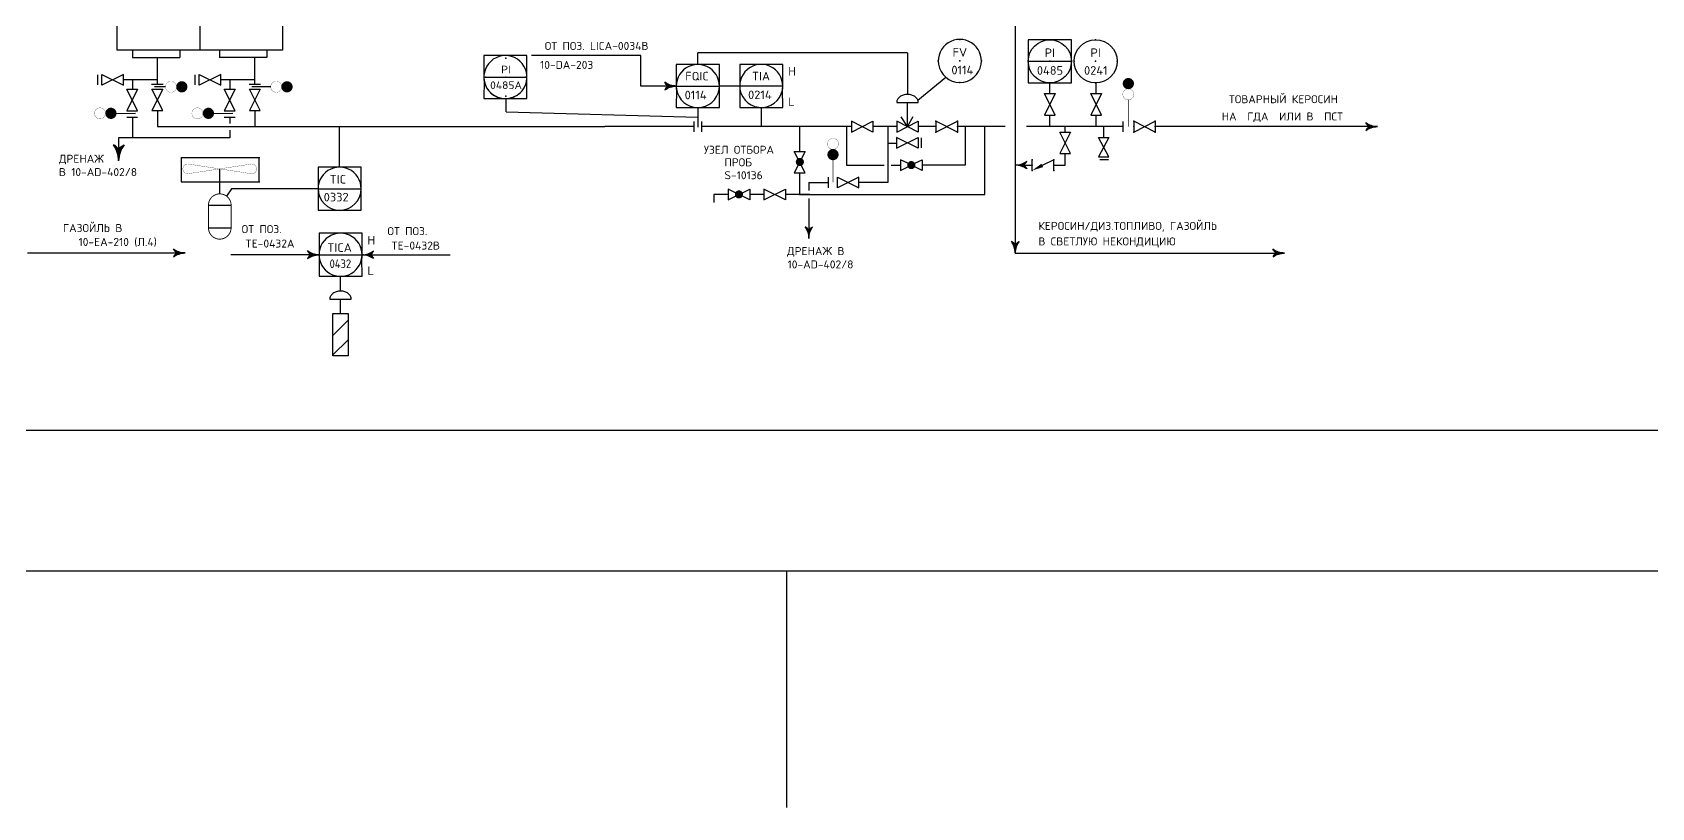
# Model space of a CAD drawing. Extents: x 78 to 490, y 181 to 404.
# Drawn here: x 342.55 to 368.85, y 181.98 to 194.58 of the extents above; entities that cross this region are included whole.
import ezdxf
from ezdxf.enums import TextEntityAlignment as Align

# ---------------------------------------------------------------- set-up
doc = ezdxf.new("R2010")
doc.units = 0
for name, pattern in [('DASH', [0.15625, 0.09375, -0.0625]), ('DASHED', [0.1875, 0.125, -0.0625]), ('SDASH', [0.09375, 0.046875, -0.046875])]:
    doc.linetypes.add(name, pattern=pattern)
doc.layers.get('0').update_dxf_attribs({"linetype": 'CONTINUOUS'})
for name, color, linetype in [('IN-ATTRIBS', 7, 'CONTINUOUS'), ('IN-INST-TAP', 7, 'CONTINUOUS'), ('IN-INSTRUMENT', 7, 'SDASH'), ('IN-MAJ-PROC', 7, 'CONTINUOUS'), ('IN-MIN-PROC', 7, 'CONTINUOUS'), ('IN-PNEUMATIC', 7, 'CONTINUOUS')]:
    doc.layers.add(name, color=color, linetype=linetype)
doc.styles.add('ATTRIBS', font='SIMPLEX', dxfattribs={"width": 0.8, "height": 0.125})
doc.styles.add('NARROW', font='simplex', dxfattribs={"width": 0.75, "height": 0.1})
doc.styles.add('S1', font='simplex.shx')
doc.styles.add('SIMPLEX', font='SIMPLEX.shx')

# ---------------------------------------------------------------- blocks, each defined once
blk = doc.blocks.new('PE2')
for points in [[(0, 0, 0.150368), (0.188, 0.062, 0.150368)], [(0.125, 0, 0.206864), (0.188, 0.062, 0.206864)], [(0.125, 0, -0.206864), (0.188, -0.062, -0.206864)]]:
    blk.add_lwpolyline(points, format="xyb")
blk.add_arc((-0.008, -0.336), 0.336, 54.4623, 88.6678)
for points in [[(0, 0), (0.125, 0), (0.04, 0.003), (0.141, 0.008)], [(0, 0), (0.125, 0), (0.04, -0.003), (0.141, -0.008)], [(0.04, 0.003), (0.141, 0.008), (0.079, 0.011), (0.156, 0.019)], [(0.079, 0.011), (0.156, 0.019), (0.117, 0.024), (0.169, 0.031)], [(0.117, 0.024), (0.169, 0.031), (0.154, 0.041), (0.179, 0.046)], [(0.154, 0.041), (0.179, 0.046), (0.188, 0.062)], [(0.04, -0.003), (0.141, -0.008), (0.079, -0.011), (0.156, -0.019)], [(0.079, -0.011), (0.156, -0.019), (0.117, -0.024), (0.169, -0.031)], [(0.117, -0.024), (0.169, -0.031), (0.154, -0.041), (0.179, -0.046)], [(0.154, -0.041), (0.179, -0.046), (0.188, -0.062)]]:
    blk.add_solid(points)
blk = doc.blocks.new('BUBTEXT')
at = {"layer": 'IN-ATTRIBS'}
for p in [(0, 0.25), (-0.25, 0), (0, 0), (0.25, 0), (0, -0.25)]:
    blk.add_point(p, dxfattribs=at)
at = {"layer": 'IN-ATTRIBS', "flags": 1}
for tag, style, width, p in [('IDNUM', 'ATTRIBS', 0.8, (0.009, 0.584)), ('DWGNO', 'ATTRIBS', 0.8, (0.003, 0.447)), ('FILENO', 'ATTRIBS', 0.8, (-0.003, 0.311)), ('LOC', 'ATTRIBS', 0.8, (-0.08, -0.422)), ('SIG', 'ATTRIBS', 0.8, (-0.087, -0.563)), ('INSTALL', 'ATTRIBS', 0.8, (-0.087, -0.699)), ('SERV', 'ATTRIBS', 0.8, (-0.083, -0.838)), ('DATE', 'ATTRIBS', 0.8, (-0.088, -0.969)), ('DES', 'NARROW', 0.75, (-0.087, -1.102)), ('CSYS', 'NARROW', 0.75, (-0.087, -1.243))]:
    blk.add_attdef(tag, text='', height=0.1, dxfattribs=dict(at, style=style, width=width)).set_placement(p, align=Align.CENTER)
at = {"layer": 'IN-ATTRIBS', "style": 'ATTRIBS', "flags": 1}
blk.add_attdef('SYSCDI', text='', height=0.1, dxfattribs=at).set_placement((-0.312, 0.312), align=Align.RIGHT)
at = {"layer": 'IN-ATTRIBS', "style": 'ATTRIBS'}
blk.add_attdef('SYSCDV', text='', height=0.1, dxfattribs=at).set_placement((-0.312, 0.141), align=Align.RIGHT)
at = {"layer": 'IN-ATTRIBS', "style": 'S1'}
for tag, p in [('A1', (0.323, 0.115)), ('XT', (0.324, 0.257)), ('A2', (0.323, -0.035)), ('A3', (0.323, -0.185)), ('RES', (0.323, -0.342))]:
    blk.add_attdef(tag, p, '', height=0.1, dxfattribs=at)
for tag, p in [('INSTTYPE', (0, 0.05)), ('TAGNUM', (0.002, -0.156)), ('MD', (0.402, -0.565)), ('SZ', (0.402, -0.696))]:
    blk.add_attdef(tag, text='', height=0.1, dxfattribs=at).set_placement(p, align=Align.CENTER)
blk = doc.blocks.new('VALVTEXT')
at = {"layer": 'IN-ATTRIBS'}
for p in [(0, 0.0625), (0, 0), (0.25, 0.0625), (0.25, 0), (0, -0.0625), (0.25, -0.0625)]:
    blk.add_point(p, dxfattribs=at)
at = {"layer": 'IN-ATTRIBS', "style": 'S1', "flags": 1}
for tag, p in [('IDNUM', (0.125, 0.5625)), ('DWGNO', (0.125, 0.4375)), ('FILENO', (0.125, 0.3125))]:
    blk.add_attdef(tag, text='', height=0.1, dxfattribs=at).set_placement(p, align=Align.CENTER)
at = {"layer": 'IN-ATTRIBS', "style": 'S1'}
for tag, p in [('MODE', (0.125, 0.078125)), ('SIZE', (0.125, -0.1875))]:
    blk.add_attdef(tag, text='', height=0.1, dxfattribs=at).set_placement(p, align=Align.CENTER)

msp = doc.modelspace()

# ---------------------------------------------------------------- hatches: boundary and pattern name
at = {"linetype": 'Continuous'}
h = msp.add_hatch(dxfattribs=at)
h.set_pattern_fill('ANSI31', color=2, scale=0.0001, style=0)
h.set_pattern_definition([(45, (22.959141257, 140.709121877), (-8.83883476483e-06, 8.83883476483e-06), [])])
edge = h.paths.add_edge_path()
edge.add_arc((343.827, 193.264), 0.0892, 270.0451, 450.0451)
edge.add_arc((343.827, 193.264), 0.0892, 90.0451, 270.0451)
h = msp.add_hatch(dxfattribs=at)
h.set_pattern_fill('ANSI31', color=2, scale=0.0001, style=0)
h.set_pattern_definition([(45, (24.541740752, 140.709121877), (-8.83883476483e-06, 8.83883476483e-06), [])])
edge = h.paths.add_edge_path()
edge.add_arc((345.41, 193.264), 0.0892, 270.0451, 450.0451)
edge.add_arc((345.41, 193.264), 0.0892, 90.0451, 270.0451)
h = msp.add_hatch()
h.set_pattern_fill('_U', scale=0.5, angle=45, style=0, pattern_type=0)
h.set_pattern_definition([(45, (1.22216, -8.3827), (-0.3535534, 0.3535534), [])])
h.paths.add_polyline_path([(347.681, 190.012), (347.433, 190.012), (347.433, 189.32), (347.681, 189.32)])
h = msp.add_hatch()
h.set_pattern_fill('ANSI31', style=0)
h.set_pattern_definition([(45, (1.222, -8.3827), (-2.245064, 2.245064), [])])
h.paths.add_polyline_path([(347.433, 190.012), (347.681, 190.012), (347.681, 189.32), (347.433, 189.32)])

# ---------------------------------------------------------------- linework, layer by layer
at = {"color": 5, "linetype": 'Continuous'}
for p, q in [((358.517, 196.847), (358.517, 193.524)), ((344.107, 193.808), (344.03, 193.808)), ((344.575, 193.808), (344.107, 193.808)), ((344.175, 193.808), (344.175, 193.656)), ((345.689, 193.808), (345.612, 193.808)), ((346.158, 193.808), (345.689, 193.808)), ((345.758, 193.808), (345.758, 193.656)), ((358.517, 193.524), (358.517, 191.118)), ((344.175, 193.201), (344.175, 192.864)), ((345.758, 193.201), (345.758, 193.101)), ((343.95, 192.864), (343.95, 192.634)), ((345.758, 192.864), (343.95, 192.864)), ((345.758, 192.993), (345.758, 192.864)), ((355.776, 193.048), (355.776, 192.423)), ((356.448, 193.048), (356.448, 192.14)), ((357.704, 193.048), (357.704, 192.423)), ((359.329, 192.96), (359.329, 193.048)), ((359.954, 192.873), (359.954, 193.048)), ((359.329, 192.423), (359.329, 192.61)), ((355.776, 192.423), (356.389, 192.423)), ((356.501, 192.423), (356.654, 192.423)), ((357.704, 192.423), (357.004, 192.423)), ((358.642, 192.423), (358.792, 192.423)), ((359.142, 192.423), (359.329, 192.423)), ((355.164, 192.14), (355.476, 192.14)), ((355.164, 192.14), (355.164, 192.01)), ((356.448, 192.14), (355.979, 192.14)), ((355.164, 191.881), (355.164, 191.232)), ((358.517, 190.993), (362.892, 190.993))]:
    msp.add_line(p, q, dxfattribs=at)
at = {"color": 6}
for p, q in [((343.926, 194.292), (343.926, 194.721)), ((345.27, 194.721), (345.27, 194.292)), ((346.614, 194.721), (346.614, 194.292)), ((346.614, 194.292), (343.926, 194.292)), ((344.966, 192.544), (344.966, 192.148)), ((346.232, 192.544), (346.232, 192.148)), ((344.966, 192.148), (346.248, 192.148)), ((345.411, 191.771), (345.779, 191.771)), ((345.411, 191.403), (345.779, 191.403)), ((79.948, 185.824), (463.566, 185.824))]:
    msp.add_line(p, q, dxfattribs=at)
at = {"color": 3, "linetype": 'Continuous'}
for p, q in [((344.178, 194.292), (344.178, 194.17)), ((344.178, 194.17), (344.947, 194.17)), ((344.581, 193.74), (344.581, 194.17)), ((344.947, 194.292), (344.947, 194.17)), ((345.593, 194.292), (345.593, 194.17)), ((346.362, 194.17), (345.593, 194.17)), ((346.164, 193.74), (346.164, 194.17)), ((346.362, 194.292), (346.362, 194.17)), ((344.581, 193.308), (344.581, 193.048)), ((346.163, 193.308), (346.163, 193.048)), ((344.581, 193.048), (351.85, 193.048)), ((353.297, 193.048), (351.85, 193.048)), ((355.856, 193.048), (353.422, 193.048)), ((356.592, 193.048), (356.206, 193.048)), ((357.229, 193.048), (356.942, 193.048)), ((358.354, 193.048), (357.579, 193.048)), ((360.267, 193.048), (358.701, 193.048)), ((364.4, 193.048), (360.792, 193.048)), ((342.472, 190.994), (345.031, 190.994))]:
    msp.add_line(p, q, dxfattribs=at)
at = {"color": 7}
for p, q in [((352.434, 194.204), (350.661, 194.204)), ((352.434, 193.708), (352.434, 194.204)), ((349.885, 193.853), (350.585, 193.853)), ((350.247, 193.291), (353.361, 193.2)), ((356.767, 193.048), (356.666, 193.206)), ((356.767, 193.048), (356.857, 193.212)), ((358.021, 191.946), (358.021, 193.048)), ((355.015, 192.295), (355.015, 191.946)), ((345.788, 192.039), (345.702, 191.92)), ((353.622, 191.946), (353.622, 191.812)), ((355.015, 191.946), (358.021, 191.946)), ((347.557, 190.374), (347.557, 190.615)), ((347.557, 190.012), (347.557, 190.242))]:
    msp.add_line(p, q, dxfattribs=at)
at = {"linetype": 'Continuous'}
for p, q in [((353.361, 194.058), (353.361, 194.246)), ((358.729, 194.11), (359.429, 194.11)), ((353.011, 193.708), (352.434, 193.708)), ((353.011, 193.708), (353.711, 193.708)), ((353.711, 193.71), (354.741, 193.71)), ((353.361, 193.358), (353.361, 193.042)), ((347.533, 193.048), (347.533, 192.389)), ((347.192, 192.039), (345.788, 192.039)), ((347.192, 192.039), (347.892, 192.039)), ((355.483, 192.14), (355.471, 192.14)), ((347.208, 190.965), (345.774, 190.965)), ((347.207, 190.965), (347.907, 190.965)), ((347.906, 190.965), (349.34, 190.965))]:
    msp.add_line(p, q, dxfattribs=at)
at = {"color": 2}
for p, q in [((343.606, 193.891), (343.606, 193.729)), ((345.189, 193.891), (345.189, 193.729)), ((344.261, 193.656), (344.086, 193.306)), ((344.261, 193.306), (344.086, 193.656)), ((344.086, 193.656), (344.261, 193.656)), ((344.488, 193.74), (344.675, 193.74)), ((344.714, 193.696), (344.532, 193.696)), ((345.669, 193.656), (345.844, 193.656)), ((345.844, 193.306), (345.669, 193.656)), ((345.844, 193.656), (345.669, 193.306)), ((346.07, 193.74), (346.258, 193.74)), ((346.422, 193.696), (346.115, 193.696)), ((356.592, 193.441), (356.942, 193.441)), ((356.767, 193.048), (356.767, 193.441)), ((343.887, 193.264), (344.224, 193.265)), ((344.086, 193.306), (344.261, 193.306)), ((344.086, 193.201), (344.261, 193.201)), ((345.47, 193.264), (345.807, 193.265)), ((345.669, 193.306), (345.844, 193.306)), ((345.669, 193.201), (345.844, 193.201)), ((356.59, 192.872), (356.59, 192.697)), ((356.94, 192.697), (356.59, 192.872)), ((356.59, 192.697), (356.94, 192.872)), ((356.94, 192.872), (356.94, 192.697)), ((356.994, 192.701), (356.994, 192.868)), ((360.038, 192.558), (359.87, 192.873)), ((360.038, 192.873), (359.87, 192.558)), ((359.87, 192.873), (360.038, 192.873)), ((356.448, 192.782), (356.59, 192.782)), ((359.87, 192.558), (360.038, 192.558)), ((358.792, 192.335), (358.792, 192.51)), ((359.894, 192.515), (360.034, 192.515)), ((355.483, 192.052), (355.483, 192.227)), ((347.382, 190.242), (347.732, 190.242))]:
    msp.add_line(p, q, dxfattribs=at)
at = {"color": 3}
for p, q in [((355.015, 193.048), (355.015, 192.645)), ((319.879, 188.115), (364.168, 188.115)), ((364.168, 188.115), (399.352, 188.115))]:
    msp.add_line(p, q, dxfattribs=at)
at = {"color": 7, "linetype": 'Continuous'}
for p, q in [((353.853, 191.946), (353.622, 191.946)), ((354.434, 191.946), (354.203, 191.946)), ((355.181, 191.946), (354.784, 191.946))]:
    msp.add_line(p, q, dxfattribs=at)
msp.add_lwpolyline([(358.729, 194.46), (358.729, 193.76), (359.429, 193.76), (359.429, 194.46)], close=True)
for points in [[(350.585, 193.799), (350.585, 194.203), (349.885, 194.203), (349.885, 193.799)], [(353.711, 193.654), (353.711, 194.058), (353.011, 194.058), (353.011, 193.654)], [(354.741, 193.656), (354.741, 194.06), (354.041, 194.06), (354.041, 193.656)], [(349.89, 193.799), (349.885, 193.503), (350.585, 193.503), (350.585, 193.853)], [(353.016, 193.654), (353.011, 193.358), (353.711, 193.358), (353.711, 193.708)], [(354.041, 193.656), (354.041, 193.36), (354.741, 193.36), (354.737, 193.656)], [(347.892, 191.986), (347.892, 192.389), (347.192, 192.389), (347.192, 191.986)], [(347.192, 191.986), (347.192, 191.689), (347.892, 191.689), (347.892, 192.039)], [(347.907, 190.911), (347.907, 191.315), (347.207, 191.315), (347.207, 190.911)], [(347.207, 190.911), (347.207, 190.615), (347.907, 190.615), (347.903, 190.911)]]:
    msp.add_lwpolyline(points)
at = {"color": 2}
for points in [[(344.03, 193.895), (343.68, 193.72), (343.68, 193.895), (344.03, 193.72)], [(345.612, 193.895), (345.262, 193.72), (345.262, 193.895), (345.612, 193.72)], [(344.668, 193.308), (344.493, 193.658), (344.668, 193.658), (344.493, 193.308)], [(346.251, 193.308), (346.076, 193.658), (346.251, 193.658), (346.076, 193.308)], [(359.167, 193.235), (358.992, 193.585), (359.167, 193.585), (358.992, 193.235)], [(359.918, 193.235), (359.743, 193.585), (359.918, 193.585), (359.743, 193.235)], [(355.856, 192.96), (356.206, 193.135), (356.206, 192.96), (355.856, 193.135)], [(356.592, 192.96), (356.942, 193.135), (356.942, 192.96), (356.592, 193.135)], [(357.229, 192.96), (357.579, 193.135), (357.579, 192.96), (357.229, 193.135)], [(360.442, 192.96), (360.792, 193.135), (360.792, 192.96), (360.442, 193.135)], [(359.417, 192.61), (359.242, 192.96), (359.417, 192.96), (359.242, 192.61)], [(355.102, 192.295), (354.927, 192.645), (355.102, 192.645), (354.927, 192.295)], [(353.853, 191.858), (354.203, 192.033), (354.203, 191.858), (353.853, 192.033)], [(354.434, 191.858), (354.784, 192.033), (354.784, 191.858), (354.434, 192.033)], [(355.629, 192.227), (355.979, 192.052), (355.979, 192.227), (355.629, 192.052)]]:
    msp.add_lwpolyline(points, close=True, dxfattribs=at)
for points, const_width in [([(344.803, 193.606, -1), (344.803, 193.785, -1)], 0.0035), ([(344.978, 193.65, -1), (344.978, 193.741, -1)], 0.091), ([(346.512, 193.606, -1), (346.512, 193.785, -1)], 0.0035), ([(346.687, 193.65, -1), (346.687, 193.741, -1)], 0.091), ([(360.309, 193.748, 1), (360.4, 193.748, 1)], 0.091), ([(360.265, 193.573, 1), (360.444, 193.573, 1)], 0.0035), ([(343.649, 193.175, 1), (343.649, 193.354, 1)], 0.0035), ([(343.827, 193.175, 1), (343.827, 193.354, 1)], 0.0035), ([(345.232, 193.175, 1), (345.232, 193.354, 1)], 0.0035), ([(345.41, 193.175, 1), (345.41, 193.354, 1)], 0.0035), ([(355.646, 192.768, 1), (355.467, 192.768, 1)], 0.0035), ([(355.646, 192.768, 1), (355.467, 192.768, 1)], 0.0035), ([(355.646, 192.768, 1), (355.467, 192.768, 1)], 0.0035), ([(355.646, 192.768, 1), (355.467, 192.768, 1)], 0.0035), ([(355.602, 192.593, 1), (355.511, 192.593, 1)], 0.091), ([(355.602, 192.593, 1), (355.511, 192.593, 1)], 0.091), ([(355.602, 192.593, 1), (355.511, 192.593, 1)], 0.091), ([(355.602, 192.593, 1), (355.511, 192.593, 1)], 0.091), ([(354.985, 192.475, 1), (355.051, 192.475, 1)], 0.0656), ([(356.796, 192.423, 1), (356.862, 192.423, 1)], 0.0656), ([(353.995, 191.946, 1), (354.061, 191.946, 1)], 0.0656)]:
    msp.add_lwpolyline(points, format="xyb", close=True, dxfattribs=dict(at, const_width=const_width))
for points in [[(356.942, 193.441, 0.126822), (356.929, 193.489, 0.10607), (356.891, 193.534, 0.085783), (356.836, 193.562, 0.075445), (356.767, 193.573, 0.075445), (356.698, 193.562, 0.085783), (356.643, 193.534, 0.10607), (356.604, 193.489, 0.126822), (356.592, 193.441)], [(347.732, 190.242, 0.126822), (347.72, 190.29, 0.10607), (347.681, 190.335, 0.085783), (347.626, 190.363, 0.075445), (347.557, 190.374, 0.075445), (347.488, 190.363, 0.085783), (347.433, 190.335, 0.10607), (347.394, 190.29, 0.126822), (347.382, 190.242)]]:
    msp.add_lwpolyline(points, format="xyb", dxfattribs=at)
for points, const_width in [([(360.354, 193.485), (360.354, 193.048)], 0.007), ([(353.297, 193.135), (353.297, 192.96)], 0.021), ([(353.422, 193.135), (353.422, 192.96)], 0.021), ([(360.267, 193.135), (360.267, 192.96)], 0.021), ([(355.556, 192.506), (355.556, 192.14)], 0.007)]:
    msp.add_lwpolyline(points, dxfattribs=dict(at, const_width=const_width))
at = {"color": 5, "linetype": 'Continuous'}
for points in [[(343.95, 192.49, 0.150368), (343.867, 192.754)], [(343.953, 192.665, 0.206864), (343.867, 192.754)], [(343.953, 192.665, -0.206864), (344.042, 192.751)]]:
    msp.add_lwpolyline(points, format="xyb", dxfattribs=at)
at = {"color": 6, "const_width": 0.021}
for points in [[(346.248, 192.544), (344.966, 192.544)], [(345.595, 192.362), (345.595, 191.993)], [(345.595, 192.165), (345.595, 191.955)]]:
    msp.add_lwpolyline(points, dxfattribs=at)
at = {"color": 6}
for points, const_width in [([(346.114, 192.282, 1), (346.114, 192.441), (345.075, 192.282, -1), (345.075, 192.441)], 0.004), ([(345.411, 191.403), (345.411, 191.771, -1), (345.779, 191.771), (345.779, 191.403, -1)], 0.0147)]:
    msp.add_lwpolyline(points, format="xyb", close=True, dxfattribs=dict(at, const_width=const_width))
at = {"color": 2}
for points in [[(356.771, 192.452), (356.654, 192.51), (356.654, 192.335), (356.771, 192.393)], [(356.888, 192.452), (357.004, 192.51), (357.004, 192.335), (356.888, 192.393)], [(359.142, 192.335), (359.142, 192.51), (358.957, 192.418)]]:
    msp.add_lwpolyline(points, dxfattribs=at)
at = {"color": 7}
msp.add_lwpolyline([(347.433, 190.012), (347.681, 190.012), (347.681, 189.32), (347.433, 189.32)], close=True, dxfattribs=at)
for centre in [(359.079, 194.11), (359.823, 194.11)]:
    msp.add_circle(centre, 0.35)
for centre, radius, start, end in [((357.617, 194.116), 0.35, 351.1529, 188.8471), ((350.235, 193.853), 0.35, 348.0497, 192.1955), ((353.361, 193.708), 0.35, 351.1529, 188.8471), ((354.391, 193.71), 0.35, 351.1529, 188.8471), ((357.617, 194.116), 0.35, 188.8471, 351.1529), ((350.235, 193.853), 0.35, 188.8471, 351.1529), ((350.235, 193.853), 0.35, 225.0975, 315.0208), ((353.361, 193.708), 0.35, 188.8471, 351.1529), ((354.391, 193.71), 0.35, 188.8471, 0), ((347.542, 192.039), 0.35, 351.1529, 188.8471), ((347.542, 192.039), 0.35, 180, 0), ((347.557, 190.965), 0.35, 351.1529, 188.8471), ((347.557, 190.964), 0.349, 179.9086, 0.0914)]:
    msp.add_arc(centre, radius, start, end)
at = {"color": 5, "linetype": 'Continuous'}
msp.add_arc((344.42, 192.472), 0.47, 143.5082, 177.7137, dxfattribs=at)
at = {"color": 2}
for p in [(358.792, 192.51), (358.792, 192.423), (358.792, 192.335), (359.142, 192.51), (359.142, 192.423), (359.142, 192.335)]:
    msp.add_point(p, dxfattribs=at)
at = {"color": 5, "linetype": 'Continuous'}
for points in [[(343.896, 192.706), (343.889, 192.743), (343.867, 192.754)], [(343.919, 192.655), (343.91, 192.728), (343.896, 192.706), (343.889, 192.743)], [(343.936, 192.602), (343.927, 192.709), (343.919, 192.655), (343.91, 192.728)], [(343.946, 192.546), (343.942, 192.688), (343.936, 192.602), (343.927, 192.709)], [(343.95, 192.49), (343.953, 192.665), (343.946, 192.546), (343.942, 192.688)], [(343.95, 192.49), (343.953, 192.665), (343.955, 192.546), (343.964, 192.688)], [(343.955, 192.546), (343.964, 192.688), (343.968, 192.601), (343.98, 192.708)], [(343.968, 192.601), (343.98, 192.708), (343.986, 192.654), (343.998, 192.726)], [(343.986, 192.654), (343.998, 192.726), (344.011, 192.704), (344.019, 192.741)], [(344.011, 192.704), (344.019, 192.741), (344.042, 192.751)]]:
    msp.add_solid(points, dxfattribs=at)
at = {"color": 2}
msp.add_solid([(358.972, 192.391), (358.792, 192.335), (358.942, 192.445)], dxfattribs=at)
at = {"layer": 'IN-INST-TAP'}
for p, q in [((356.935, 193.477), (357.389, 193.851)), ((359.079, 193.585), (359.079, 193.76)), ((359.83, 193.585), (359.83, 193.76)), ((354.391, 193.36), (354.391, 193.048))]:
    msp.add_line(p, q, dxfattribs=at)
at = {"layer": 'IN-MIN-PROC'}
for p, q in [((356.767, 194.247), (353.361, 194.246)), ((350.247, 193.291), (350.247, 193.503))]:
    msp.add_line(p, q, dxfattribs=at)
at = {"layer": 'IN-MIN-PROC', "color": 3}
for p, q in [((359.079, 193.048), (359.079, 193.235)), ((359.83, 193.048), (359.83, 193.235))]:
    msp.add_line(p, q, dxfattribs=at)
at = {"layer": 'IN-MIN-PROC', "color": 4, "linetype": 'Continuous'}
msp.add_line((354.801, 185.824), (354.801, 181.976), dxfattribs=at)
at = {"layer": 'IN-PNEUMATIC'}
msp.add_line((356.767, 194.247), (356.767, 193.573), dxfattribs=at)

# ---------------------------------------------------------------- block references
at = {"color": 2, "xscale": 1.4, "yscale": 1.4, "zscale": 1.4}
msp.add_blockref('VALVTEXT', (360.442, 193.048), dxfattribs=at)
at = {"color": 3, "linetype": 'Continuous', "xscale": -1}
for p in [(364.4, 193.048), (345.031, 190.994)]:
    msp.add_blockref('PE2', p, dxfattribs=at)
at = {"color": 5, "linetype": 'Continuous'}
msp.add_blockref('PE2', (358.517, 192.423), dxfattribs=at)
at = {"color": 5, "linetype": 'Continuous', "xscale": -1, "rotation": 270}
msp.add_blockref('PE2', (355.164, 191.232), dxfattribs=at)
at = {"color": 5, "linetype": 'Continuous', "rotation": 90}
msp.add_blockref('PE2', (358.517, 190.993), dxfattribs=at)
at = {"layer": 'IN-INSTRUMENT'}
ref = msp.add_blockref('BUBTEXT', (357.617, 194.116), dxfattribs=dict(at, xscale=1.4, yscale=1.4, zscale=1.4))
ref.add_attrib('INSTTYPE', 'FV', dxfattribs={"layer": 'IN-ATTRIBS', "height": 0.14, "style": 'S1'}).set_placement((357.617, 194.186), align=Align.CENTER)
ref.add_attrib('TAGNUM', '0114 ', dxfattribs={"layer": 'IN-ATTRIBS', "height": 0.14, "style": 'S1'}).set_placement((357.704, 193.898), align=Align.CENTER)
at = {"layer": 'IN-INSTRUMENT', "linetype": 'DASHED', "xscale": 1.4, "yscale": 1.4, "zscale": 1.4}
msp.add_blockref('BUBTEXT', (359.079, 194.11), dxfattribs=at).add_auto_attribs({'INSTTYPE': 'PI', 'TAGNUM': '0485'})
at = {"layer": 'IN-INSTRUMENT', "zscale": 1.4}
for p, xscale, yscale, values in [((359.823, 194.11), 1.4, 1.4, {'INSTTYPE': 'PI', 'TAGNUM': '0241'}), ((350.243, 193.853), 1.3, 1.24, {'INSTTYPE': 'PI', 'TAGNUM': '0485A'})]:
    msp.add_blockref('BUBTEXT', p, dxfattribs=dict(at, xscale=xscale, yscale=yscale)).add_auto_attribs(values)
at = {"layer": 'IN-MAJ-PROC', "xscale": -1}
for p in [(353.011, 193.708), (347.208, 190.965)]:
    msp.add_blockref('PE2', p, dxfattribs=at)
at = {"layer": 'IN-MAJ-PROC', "xscale": 1.4, "yscale": 1.4, "zscale": 1.4}
msp.add_blockref('VALVTEXT', (357.229, 193.048), dxfattribs=at)
at = {"layer": 'IN-MAJ-PROC'}
msp.add_blockref('PE2', (347.906, 190.965), dxfattribs=at)
at = {"layer": 'IN-MAJ-PROC', "color": 5, "xscale": -1}
msp.add_blockref('PE2', (362.892, 190.993), dxfattribs=at)

# ---------------------------------------------------------------- texts
at = {"color": 1, "linetype": 'Continuous', "style": 'SIMPLEX'}
for s, p in [('ОТ ПОЗ. LICA-0034В', (351.716, 194.295)), ('10-DA-203', (351.23, 193.987)), ('ОТ ПОЗ.', (346.275, 191.317)), ('ОТ ПОЗ.', (348.643, 191.284)), ('TE-0432A', (346.408, 191.082)), ('TE-0432B', (348.776, 191.049))]:
    msp.add_text(s, height=0.13, dxfattribs=at).set_placement(p, align=Align.CENTER)
for s, p in [('ТОВАРНЫЙ КЕРОСИН', (361.988, 193.429)), ('НА  ГДА  ИЛИ В  ПСТ', (361.871, 193.148)), ('ДРЕНАЖ', (342.982, 192.461)), ('УЗЕЛ ОТБОРА', (353.459, 192.607)), ('В 10-AD-402/8', (342.982, 192.244)), ('S-10136', (353.793, 192.193)), ('ПРОБ', (353.793, 192.403)), ('КЕРОСИН/ДИЗ.ТОПЛИВО, ГАЗОЙЛЬ', (358.893, 191.369)), ('В СВЕТЛУЮ НЕКОНДИЦИЮ', (358.893, 191.117)), ('ДРЕНАЖ В', (354.811, 190.96)), ('10-AD-402/8', (354.819, 190.743))]:
    msp.add_text(s, height=0.13, dxfattribs=at).set_placement(p)
at = {"linetype": 'Continuous', "style": 'S1'}
msp.add_text('TIC', height=0.14, dxfattribs=at).set_placement((347.381, 192.122))
at = {"linetype": 'DASH', "style": 'S1'}
msp.add_text('0332', height=0.14, dxfattribs=at).set_placement((347.283, 191.832))
at = {"color": 1, "linetype": 'Continuous', "style": 'SIMPLEX'}
for s, p in [('ГАЗОЙЛЬ В ', (344.098, 191.334)), ('10-ЕА-210 (Л.4)', (344.572, 191.108))]:
    msp.add_text(s, height=0.13, dxfattribs=at).set_placement(p, align=Align.RIGHT)
at = {"layer": 'IN-INSTRUMENT', "style": 'SIMPLEX'}
for s, p in [('FQIC', (353.156, 193.799)), ('TIA', (354.241, 193.799)), ('H', (354.829, 193.877)), ('0114', (353.147, 193.492)), ('0214', (354.177, 193.495)), ('L', (354.829, 193.381)), ('H', (347.995, 191.131)), ('TICA', (347.342, 191.012)), ('L', (347.995, 190.636))]:
    msp.add_text(s, height=0.14, dxfattribs=at).set_placement(p)
at = {"layer": 'IN-INSTRUMENT', "style": 'SIMPLEX', "width": 0.85}
msp.add_text('0432', height=0.14, dxfattribs=at).set_placement((347.379, 190.749))

doc.saveas('drawing.dxf')
